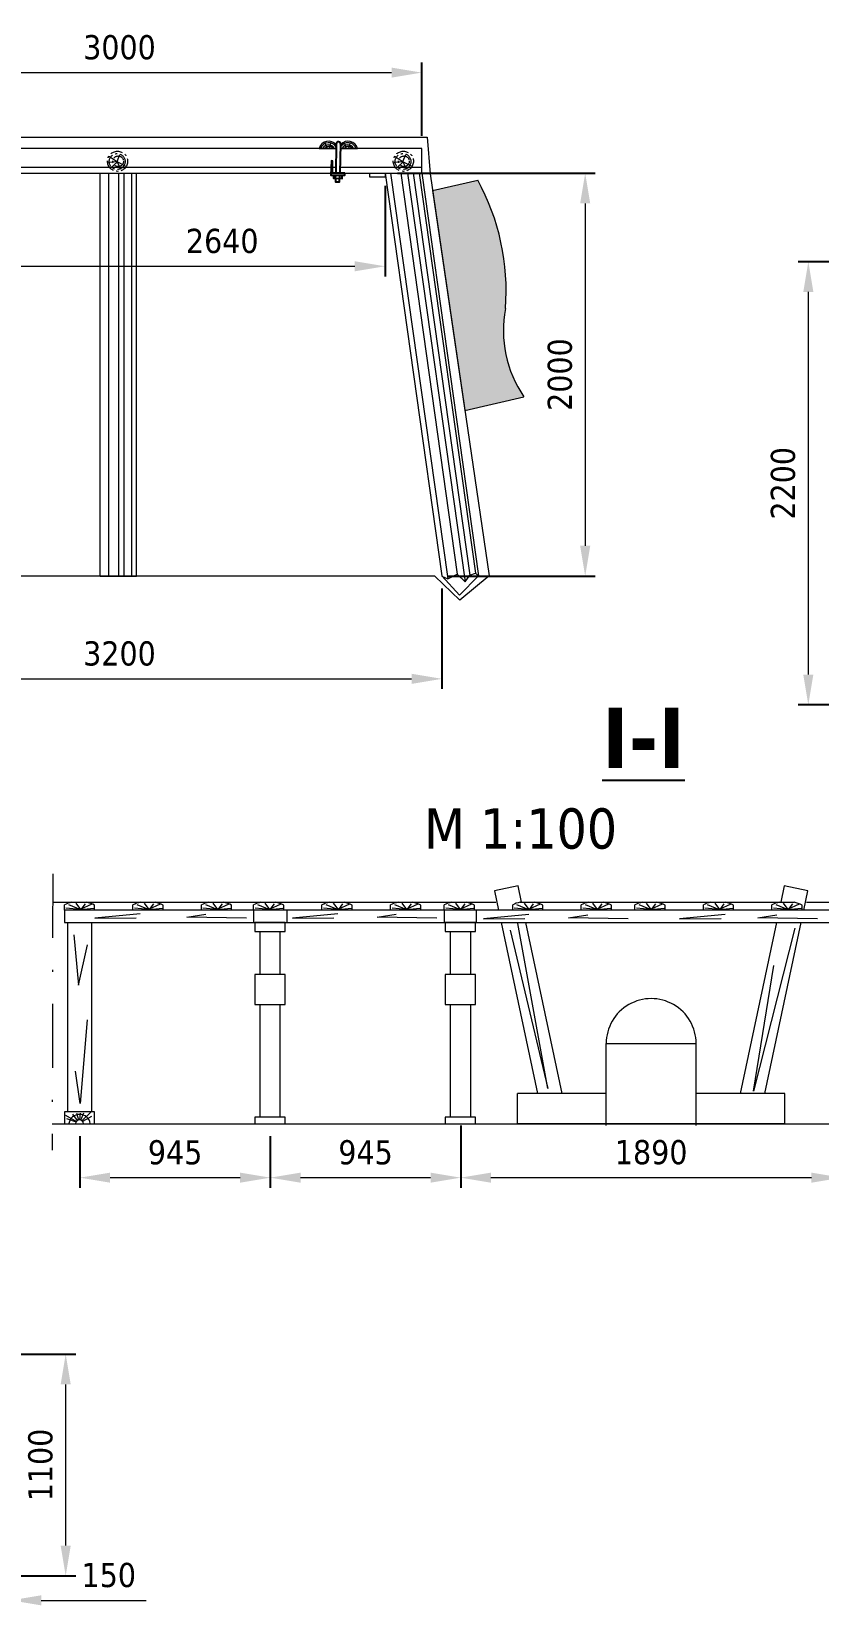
# Model space of a CAD drawing. Header units: millimetres. Extents: x 2161 to 3506, y -1213 to -250.
# Drawn here: x 2318.4 to 2357.5, y -554.8 to -476.4 of the extents above; entities that cross this region are included whole.
import ezdxf

# ---------------------------------------------------------------- set-up
doc = ezdxf.new("R2010")
doc.units = ezdxf.units.MM
doc.linetypes.add('ACAD_ISO10W100', pattern=[18, 12, -3, 0, -3])
doc.linetypes.add('штрихпунктирная2', pattern=[12.7, 6.35, -3.175, 0, -3.175])
doc.styles.add('стиль', font='TAHOMA.TTF')
doc.dimstyles.new('Копия DIN', dxfattribs={"dimtxt": 2, "dimasz": 2.5, "dimexe": 0.5, "dimexo": 0.625, "dimtad": 0, "dimdec": 0, "dimlfac": 100, "dimzin": 4, "dimdsep": 46, "dimtxsty": 'стиль', "dimcen": 2.5, "dimclre": 256, "dimclrt": 256, "dimadec": 0, "dimazin": 2, "dimtfac": 1, "dimtdec": 0, "dimtmove": 0, "dimatfit": 3, "dimfxl": 0, "dimtvp": 1, "dimtolj": 1, "dimtzin": 0, "dimlwd": 0, "dimarcsym": 0})

# ---------------------------------------------------------------- blocks, each defined once
blk = doc.blocks.new('*D466')
at = {"linetype": 'ByBlock', "lineweight": -2}
for p, q in [((2309.626760858512, -484.0573893767735), (2309.626760858512, -488.5567916807134)), ((2335.986486142586, -484.0573893767735), (2335.986486142586, -488.5567916807134))]:
    blk.add_line(p, q, dxfattribs=at)
at = {"color": 0, "linetype": 'ByBlock', "lineweight": 0}
blk.add_line((2311.126760858512, -488.0567916807134), (2334.486486142586, -488.0567916807134), dxfattribs=at)
at = {"color": 0, "lineweight": -2}
for points in [[(2311.126760858512, -487.8067916807134), (2311.126760858512, -488.3067916807134), (2309.626760858512, -488.0567916807134)], [(2334.486486142586, -487.8067916807134), (2334.486486142586, -488.3067916807134), (2335.986486142586, -488.0567916807134)]]:
    blk.add_solid(points, dxfattribs=at)
at = {"layer": 'Defpoints', "color": 0, "lineweight": -2}
for p in [(2309.626760858512, -483.4323893767735), (2335.986486142586, -483.4323893767735), (2335.986486142586, -488.0567916807134)]:
    blk.add_point(p, dxfattribs=at)
at = {"lineweight": 0, "insert": (2327.90559007691, -486.806825260297), "char_height": 1.2, "attachment_point": 5, "style": 'стиль'}
blk.add_mtext('\\A1;2640', dxfattribs=at)
blk = doc.blocks.new('*D467')
at = {"linetype": 'ByBlock', "lineweight": -2}
for p, q in [((2307.806623500045, -481.5773893767801), (2307.806623500045, -477.9415538095503)), ((2337.806623500045, -481.577389376774), (2337.806623500045, -477.9415538095503))]:
    blk.add_line(p, q, dxfattribs=at)
at = {"color": 0, "linetype": 'ByBlock', "lineweight": 0}
blk.add_line((2309.306623500045, -478.4415538095503), (2336.306623500045, -478.4415538095503), dxfattribs=at)
at = {"color": 0, "lineweight": -2}
for points in [[(2309.306623500045, -478.1915538095503), (2309.306623500045, -478.6915538095503), (2307.806623500045, -478.4415538095503)], [(2336.306623500045, -478.1915538095503), (2336.306623500045, -478.6915538095503), (2337.806623500045, -478.4415538095503)]]:
    blk.add_solid(points, dxfattribs=at)
at = {"layer": 'Defpoints', "color": 0, "lineweight": -2}
for p in [(2337.806623500045, -478.4415538095503), (2307.806623500045, -482.2023893767801), (2337.806623500045, -482.202389376774)]:
    blk.add_point(p, dxfattribs=at)
at = {"lineweight": 0, "insert": (2322.806623500045, -477.1915873891339), "char_height": 1.2, "attachment_point": 5, "style": 'стиль'}
blk.add_mtext('\\A1;3000', dxfattribs=at)
blk = doc.blocks.new('*D468')
at = {"linetype": 'ByBlock', "lineweight": -2}
for p, q in [((2306.806623500045, -504.0573893767735), (2306.806623500045, -509.0376829142563)), ((2338.806623500045, -504.0573893767735), (2338.806623500045, -509.0376829142563))]:
    blk.add_line(p, q, dxfattribs=at)
at = {"color": 0, "linetype": 'ByBlock', "lineweight": 0}
blk.add_line((2308.306623500045, -508.5376829142563), (2337.306623500045, -508.5376829142563), dxfattribs=at)
at = {"color": 0, "lineweight": -2}
for points in [[(2308.306623500045, -508.2876829142563), (2308.306623500045, -508.7876829142563), (2306.806623500045, -508.5376829142563)], [(2337.306623500045, -508.2876829142563), (2337.306623500045, -508.7876829142563), (2338.806623500045, -508.5376829142563)]]:
    blk.add_solid(points, dxfattribs=at)
at = {"layer": 'Defpoints', "color": 0, "lineweight": -2}
for p in [(2306.806623500045, -503.4323893767735), (2338.806623500045, -503.4323893767735), (2338.806623500045, -508.5376829142563)]:
    blk.add_point(p, dxfattribs=at)
at = {"lineweight": 0, "insert": (2322.806623500045, -507.2877164938399), "char_height": 1.2, "attachment_point": 5, "style": 'стиль'}
blk.add_mtext('\\A1;3200', dxfattribs=at)
blk = doc.blocks.new('*D469')
at = {"linetype": 'ByBlock', "lineweight": -2}
for p, q in [((2336.611486142469, -483.4323893759477), (2346.418818627572, -483.4323893759477)), ((2339.08744404367, -503.4334287969517), (2346.418818627572, -503.4334287969517))]:
    blk.add_line(p, q, dxfattribs=at)
at = {"color": 0, "linetype": 'ByBlock', "lineweight": 0}
blk.add_line((2345.918818627572, -484.9323893759477), (2345.918818627572, -501.9334287969517), dxfattribs=at)
at = {"color": 0, "lineweight": -2}
for points in [[(2345.668818627572, -484.9323893759477), (2346.168818627572, -484.9323893759477), (2345.918818627572, -483.4323893759477)], [(2345.668818627572, -501.9334287969517), (2346.168818627572, -501.9334287969517), (2345.918818627572, -503.4334287969517)]]:
    blk.add_solid(points, dxfattribs=at)
at = {"layer": 'Defpoints', "color": 0, "lineweight": -2}
for p in [(2335.986486142469, -483.4323893759477), (2338.46244404367, -503.4334287969517), (2345.918818627572, -503.4334287969517)]:
    blk.add_point(p, dxfattribs=at)
at = {"lineweight": 0, "insert": (2344.668852207156, -493.4329090864493), "char_height": 1.2, "attachment_point": 5, "rotation": 90, "style": 'стиль'}
blk.add_mtext('\\A1;2000', dxfattribs=at)
blk = doc.blocks.new('*D474')
at = {"linetype": 'ByBlock', "lineweight": -2}
for p, q in [((2360.053878636483, -487.8303368548765), (2356.492327335535, -487.8303368548765)), ((2360.029170654768, -509.8303368548764), (2356.492327335535, -509.8303368548764))]:
    blk.add_line(p, q, dxfattribs=at)
at = {"color": 0, "linetype": 'ByBlock', "lineweight": 0}
blk.add_line((2356.992327335535, -489.3303368548765), (2356.992327335535, -508.3303368548764), dxfattribs=at)
at = {"color": 0, "lineweight": -2}
for points in [[(2356.742327335535, -489.3303368548765), (2357.242327335535, -489.3303368548765), (2356.992327335535, -487.8303368548765)], [(2356.742327335535, -508.3303368548764), (2357.242327335535, -508.3303368548764), (2356.992327335535, -509.8303368548764)]]:
    blk.add_solid(points, dxfattribs=at)
at = {"layer": 'Defpoints', "color": 0, "lineweight": -2}
for p in [(2360.678878636483, -487.8303368548765), (2356.992327335535, -509.8303368548764), (2360.654170654768, -509.8303368548764)]:
    blk.add_point(p, dxfattribs=at)
at = {"lineweight": 0, "insert": (2355.742360915119, -498.8303368548761), "char_height": 1.2, "attachment_point": 5, "rotation": 90, "style": 'стиль'}
blk.add_mtext('\\A1;2200', dxfattribs=at)
blk = doc.blocks.new('*D480')
at = {"linetype": 'ByBlock', "lineweight": -2}
for p, q in [((2315.723063651939, -553.6913120838242), (2315.723063651939, -554.787101123374)), ((2317.423063651939, -553.691312083824), (2317.423063651939, -554.787101123374))]:
    blk.add_line(p, q, dxfattribs=at)
at = {"color": 0, "linetype": 'ByBlock', "lineweight": 0}
for p, q in [((2314.223063651939, -554.287101123374), (2312.723063651939, -554.287101123374)), ((2315.723063651939, -554.287101123374), (2317.423063651939, -554.287101123374)), ((2318.923063651939, -554.287101123374), (2324.127059622389, -554.287101123374))]:
    blk.add_line(p, q, dxfattribs=at)
at = {"color": 0, "lineweight": -2}
for points in [[(2314.223063651939, -554.037101123374), (2314.223063651939, -554.537101123374), (2315.723063651939, -554.287101123374)], [(2318.923063651939, -554.037101123374), (2318.923063651939, -554.537101123374), (2317.423063651939, -554.287101123374)]]:
    blk.add_solid(points, dxfattribs=at)
at = {"layer": 'Defpoints', "color": 0, "lineweight": -2}
for p in [(2315.723063651939, -553.0663120838242), (2317.423063651939, -553.066312083824), (2317.423063651939, -554.287101123374)]:
    blk.add_point(p, dxfattribs=at)
at = {"lineweight": 15, "insert": (2322.275061637164, -553.0379406129643), "char_height": 1.2, "attachment_point": 5, "style": 'стиль'}
blk.add_mtext('\\A1;150', dxfattribs=at)
blk = doc.blocks.new('*D481')
at = {"linetype": 'ByBlock', "lineweight": -2}
for p, q in [((2315.598063651939, -542.066312083824), (2320.637524059869, -542.066312083824)), ((2316.348063651939, -553.066312083824), (2320.637524059869, -553.066312083824))]:
    blk.add_line(p, q, dxfattribs=at)
at = {"color": 0, "linetype": 'ByBlock', "lineweight": 0}
blk.add_line((2320.137524059869, -551.566312083824), (2320.137524059869, -543.566312083824), dxfattribs=at)
at = {"color": 0, "lineweight": -2}
for points in [[(2319.887524059869, -543.566312083824), (2320.387524059869, -543.566312083824), (2320.137524059869, -542.066312083824)], [(2319.887524059869, -551.566312083824), (2320.387524059869, -551.566312083824), (2320.137524059869, -553.066312083824)]]:
    blk.add_solid(points, dxfattribs=at)
at = {"layer": 'Defpoints', "color": 0, "lineweight": -2}
for p in [(2314.973063651939, -542.066312083824), (2320.137524059869, -542.066312083824), (2315.723063651939, -553.066312083824)]:
    blk.add_point(p, dxfattribs=at)
at = {"lineweight": 0, "insert": (2318.888363549459, -547.5663120838235), "char_height": 1.2, "attachment_point": 5, "rotation": 90, "style": 'стиль'}
blk.add_mtext('\\A1;1100', dxfattribs=at)
blk = doc.blocks.new('*D446')
at = {"linetype": 'ByBlock', "lineweight": -2}
for p, q in [((2320.843089837072, -531.2448236518514), (2320.843089837072, -533.8020192142151)), ((2330.293089837071, -531.2448236518514), (2330.293089837071, -533.8020192142151))]:
    blk.add_line(p, q, dxfattribs=at)
at = {"color": 0, "linetype": 'ByBlock', "lineweight": 0}
blk.add_line((2322.343089837072, -533.3020192142151), (2328.793089837071, -533.3020192142151), dxfattribs=at)
at = {"color": 0, "lineweight": -2}
for points in [[(2322.343089837072, -533.0520192142151), (2322.343089837072, -533.5520192142151), (2320.843089837072, -533.3020192142151)], [(2328.793089837071, -533.0520192142151), (2328.793089837071, -533.5520192142151), (2330.293089837071, -533.3020192142151)]]:
    blk.add_solid(points, dxfattribs=at)
at = {"layer": 'Defpoints', "color": 0, "lineweight": -2}
for p in [(2320.843089837072, -530.6198236518514), (2330.293089837071, -530.6198236518514), (2330.293089837071, -533.3020192142151)]:
    blk.add_point(p, dxfattribs=at)
at = {"lineweight": 15, "insert": (2325.568089837072, -532.0528587038054), "char_height": 1.2, "attachment_point": 5, "style": 'стиль'}
blk.add_mtext('\\A1;945', dxfattribs=at)
blk = doc.blocks.new('*D447')
at = {"linetype": 'ByBlock', "lineweight": -2}
for p, q in [((2330.293089837071, -531.2448236518514), (2330.293089837071, -533.8020192142151)), ((2339.743089837071, -531.2448236518514), (2339.743089837071, -533.8020192142151))]:
    blk.add_line(p, q, dxfattribs=at)
at = {"color": 0, "linetype": 'ByBlock', "lineweight": 0}
blk.add_line((2331.793089837071, -533.3020192142151), (2338.243089837071, -533.3020192142151), dxfattribs=at)
at = {"color": 0, "lineweight": -2}
for points in [[(2331.793089837071, -533.0520192142151), (2331.793089837071, -533.5520192142151), (2330.293089837071, -533.3020192142151)], [(2338.243089837071, -533.0520192142151), (2338.243089837071, -533.5520192142151), (2339.743089837071, -533.3020192142151)]]:
    blk.add_solid(points, dxfattribs=at)
at = {"layer": 'Defpoints', "color": 0, "lineweight": -2}
for p in [(2330.293089837071, -530.6198236518514), (2339.743089837071, -530.6198236518514), (2339.743089837071, -533.3020192142151)]:
    blk.add_point(p, dxfattribs=at)
at = {"lineweight": 15, "insert": (2335.018089837071, -532.0528587038054), "char_height": 1.2, "attachment_point": 5, "style": 'стиль'}
blk.add_mtext('\\A1;945', dxfattribs=at)
blk = doc.blocks.new('*D448')
at = {"linetype": 'ByBlock', "lineweight": -2}
for p, q in [((2339.743089837071, -530.7161539660349), (2339.743089837071, -533.8020192142151)), ((2358.643089837071, -530.7161539660349), (2358.643089837071, -533.8020192142151))]:
    blk.add_line(p, q, dxfattribs=at)
at = {"color": 0, "linetype": 'ByBlock', "lineweight": 0}
blk.add_line((2341.243089837071, -533.3020192142151), (2357.143089837071, -533.3020192142151), dxfattribs=at)
at = {"color": 0, "lineweight": -2}
for points in [[(2341.243089837071, -533.0520192142151), (2341.243089837071, -533.5520192142151), (2339.743089837071, -533.3020192142151)], [(2357.143089837071, -533.0520192142151), (2357.143089837071, -533.5520192142151), (2358.643089837071, -533.3020192142151)]]:
    blk.add_solid(points, dxfattribs=at)
at = {"layer": 'Defpoints', "color": 0, "lineweight": -2}
for p in [(2339.743089837071, -530.0911539660349), (2358.643089837071, -530.0911539660349), (2358.643089837071, -533.3020192142151)]:
    blk.add_point(p, dxfattribs=at)
at = {"lineweight": 15, "insert": (2349.193089837071, -532.0472173337583), "char_height": 1.2, "attachment_point": 5, "style": 'стиль'}
blk.add_mtext('\\A1;1890', dxfattribs=at)
blk = doc.blocks.new('з0.15')
at = {"color": 7, "lineweight": 15}
for p, q in [((4545.833224864422, -854.2056352393918), (4545.833224864422, -853.9422891127128)), ((4546.205738460691, -853.8056352393916), (4546.933024712856, -853.8056352393917)), ((4547.333224864422, -854.2056352393918), (4547.333224864422, -853.9564830612675))]:
    blk.add_line(p, q, dxfattribs=at)
for points in [[(4547.192776613825, -853.9095593933998), (4546.616591762519, -854.1696319364855), (4545.910313462446, -854.0953254956039)], [(4546.031119454281, -853.9188529372605), (4546.625879219449, -854.1696319364855), (4547.294990428865, -854.1046085619637)], [(4546.858221009119, -853.8909827831794), (4546.644471396245, -854.1603383926249), (4546.412146869508, -853.8445464963788)]]:
    blk.add_lwpolyline(points, dxfattribs=at)
for centre, radius, start, end in [((4546.451025214368, -855.0503345431499), 1.268637831812503, 101.1481500704606, 119.1422316516238), ((4546.698315897434, -855.0346096756126), 1.25118599453535, 59.50616086388899, 79.18788167998872)]:
    blk.add_arc(centre, radius, start, end, dxfattribs=at)

msp = doc.modelspace()

# ---------------------------------------------------------------- hatches: boundary and pattern name
at = {"lineweight": 0}
h = msp.add_hatch(color=8, dxfattribs=at)
edge = h.paths.add_edge_path()
edge.add_arc((2330.580440359571, -489.2771086833927), 11.41509147265934, 355.5810316930546, 388.790925585757)
edge.add_line((2340.584432109305, -483.779430773543), (2338.346447476817, -484.2961102374121))
edge.add_line((2338.346447476817, -484.2961102374121), (2339.950324845969, -495.2151711561365))
edge.add_line((2339.950324845969, -495.2151711561364), (2342.875188719834, -494.5399131242886))
edge.add_arc((2347.732490370488, -491.2406754657092), 5.8718266709114, 169.3611454146113, 214.1856254605591, ccw=False)

# ---------------------------------------------------------------- linework, layer by layer
at = {"color": 7, "lineweight": 15}
for p, q in [((2333.563805923689, -482.202389376774), (2311.796218102875, -482.202389376774)), ((2332.708978473621, -482.202389376774), (2333.563805923689, -482.202389376774)), ((2337.806623500045, -482.202389376774), (2333.776105105274, -482.202389376774)), ((2333.776105105274, -482.202389376774), (2334.624544240819, -482.202389376774)), ((2337.806623500045, -483.4323893767735), (2337.806623500045, -482.202389376774)), ((2312.052558583761, -483.1323893767724), (2333.307465442803, -483.1323893767724)), ((2312.06710577387, -483.4323893767735), (2337.806623500045, -483.4323893767735)), ((2333.379677120968, -483.1323893767724), (2333.549752021704, -483.1323893767724)), ((2333.748606436501, -483.1323893767724), (2337.806623500045, -483.1323893767724)), ((2335.236486142586, -483.6323893767724), (2335.236486142586, -483.4323893767735)), ((2335.986486142586, -483.4323893767735), (2335.986486142586, -483.6323893767724)), ((2335.986486142469, -483.4323893759477), (2338.806623500045, -503.4323893767735)), ((2336.253570612923, -483.4323893767735), (2339.093955285914, -503.5759803651811)), ((2336.766202448588, -483.4323893767735), (2339.572841595696, -503.3366620511673)), ((2337.095324030856, -483.4323893767735), (2339.955955595041, -503.7195683442417)), ((2337.382008021887, -483.4323893767735), (2340.195396274173, -503.3845257139704)), ((2337.68284296963, -483.4323893767735), (2340.48273301156, -503.2887983883641)), ((2337.806623499921, -483.4323893759477), (2340.626760857501, -503.4323893767735)), ((2335.986486142586, -483.6323893767724), (2335.236486142586, -483.6323893767724)), ((2321.846835258834, -503.4334287969517), (2322.746835258834, -503.4334287969517)), ((2322.746835258834, -503.4334287969517), (2323.646835258834, -503.4334287969517)), ((2319.493982849419, -519.6286946270975), (2341.488493328503, -519.6286946270977)), ((2342.715302042341, -519.6286946270977), (2355.670877631801, -519.6286946270977)), ((2356.897686345639, -519.6286946270977), (2370.521663204342, -519.6286946270977)), ((2320.221663204342, -520.628694627098), (2320.221663204342, -530.0286946270983)), ((2321.421663204343, -520.628694627098), (2321.421663204343, -530.028694627098)), ((2329.771663204342, -521.0889716325405), (2329.771663204342, -523.2101991614861)), ((2330.771663204341, -521.0889716325405), (2330.771663204342, -523.2101991614863)), ((2339.221663204342, -521.0889716325405), (2339.221663204342, -523.2101991614861)), ((2340.221663204341, -521.0889716325405), (2340.221663204342, -523.2101991614863)), ((2329.771663204341, -524.7050779280714), (2329.77166320434, -530.2962664650938)), ((2330.771663204341, -524.7050779280714), (2330.771663204341, -530.2962664650936)), ((2339.221663204341, -524.7050779280714), (2339.22166320434, -530.2962664650938)), ((2340.221663204341, -524.7050779280714), (2340.221663204342, -530.2962664650936)), ((2346.963089837071, -530.7161539660349), (2346.963089837071, -526.6438058216129)), ((2346.963089837071, -526.6438058216131), (2351.423089837071, -526.6438058216129)), ((2351.423089837071, -530.7161539660349), (2351.423089837071, -526.6438058216129)), ((2342.553089837071, -530.628694627098), (2342.553089837071, -529.128694627098)), ((2346.963089837071, -529.128694627098), (2342.553089837071, -529.128694627098)), ((2355.833089837071, -529.128694627098), (2351.423089837071, -529.128694627098)), ((2355.833089837071, -530.628694627098), (2355.833089837071, -529.128694627098)), ((2319.469274080443, -530.628694627098), (2370.521663204341, -530.628694627098)), ((2349.193089837071, -530.628694627098), (2342.553089837071, -530.628694627098)), ((2355.833089837071, -530.628694627098), (2349.193089837071, -530.628694627098))]:
    msp.add_line(p, q, dxfattribs=at)
at = {"color": 7, "lineweight": 0}
for p, q in [((2321.846835258834, -503.4334287969517), (2321.846835258834, -483.4323893767735)), ((2322.281380702109, -503.4334287969517), (2322.281380702109, -483.4323893767735)), ((2322.770249277314, -503.4334287969517), (2322.770249277314, -483.4323893767735)), ((2323.041840179362, -503.4334287969517), (2323.041840179362, -483.4866810046017)), ((2323.422072393748, -503.4334287969517), (2323.422072393748, -483.4323893767735)), ((2323.646835258834, -503.4334287969517), (2323.646835258834, -483.4323893767735)), ((2338.346447476817, -484.2961102374121), (2340.584432109305, -483.779430773543)), ((2339.950324845969, -495.2151711561364), (2342.875188719834, -494.5399131242886)), ((2342.588345831831, -518.8182497184137), (2341.414568710949, -519.0677437473951)), ((2342.760611215043, -519.628694627098), (2342.58834583183, -518.8182497184137)), ((2355.797833842313, -518.8182497184139), (2355.625568459099, -519.628694627098)), ((2356.971610963193, -519.0677437473951), (2355.797833842312, -518.8182497184137)), ((2341.414568710949, -519.0677437473951), (2341.618825125874, -520.028694627098)), ((2356.767354548269, -520.028694627098), (2356.971610963193, -519.0677437473948)), ((2341.746359062876, -520.6286946270982), (2343.553089837071, -529.128694627098)), ((2344.779898550909, -529.1286946270982), (2342.973167776714, -520.6286946270982)), ((2355.413011897429, -520.628694627098), (2353.606281123234, -529.128694627098)), ((2354.833089837071, -529.128694627098), (2356.639820611267, -520.628694627098))]:
    msp.add_line(p, q, dxfattribs=at)
at = {"color": 7, "linetype": 'штрихпунктирная2', "lineweight": 15, "ltscale": 0.5}
msp.add_line((2319.496602527563, -518.2266874855716), (2319.466399380345, -531.9332711728214), dxfattribs=at)
at = {"color": 7, "lineweight": 15}
for points in [[(2306.191328264911, -491.7197044452921), (2307.373327028648, -483.4059752517181), (2307.342513716279, -481.650322257113), (2338.082924848241, -481.650322257113), (2338.2235480318, -483.4594212530622), (2341.15733435343, -503.4323893767735), (2339.700576708169, -504.6328280877036), (2338.46244404367, -503.4334287969517), (2307.031226474, -503.4334287969517), (2306.001226024207, -504.5578682652097), (2304.526085293111, -503.4323893767735)], [(2333.122406348252, -482.202389376774), (2333.015631421841, -481.9212825362823)], [(2333.224748417903, -482.202389376774), (2333.31263459801, -481.8975334191594)], [(2334.080189231851, -482.202389376774), (2333.973414305438, -481.9212825362823)], [(2334.182531301504, -482.202389376774), (2334.270417481609, -481.8975334191594)], [(2332.77803188716, -482.1310506709318), (2332.901428255708, -482.202389376774)], [(2333.777501868853, -482.15515108542), (2333.859211139309, -482.202389376774)], [(2340.626760857501, -503.4323893767735), (2339.687012301784, -504.384579399911), (2338.806623500045, -503.4323893767735)], [(2338.807584541292, -503.4334287969517), (2339.093955285914, -503.5759803651811), (2339.572841595696, -503.3366620511673), (2339.955955595041, -503.7195683442417), (2340.195396274173, -503.3845257139704), (2340.48273301156, -503.2887983883641), (2340.625735018551, -503.4334287969517)], [(2320.071663204342, -520.028694627098), (2320.071663204342, -520.628694627098), (2331.131227593295, -520.628694627098), (2331.131510028951, -520.028694627098), (2320.071663204342, -520.028694627098)], [(2323.834448360093, -520.2058567084234), (2321.580640776939, -520.4210798623892), (2323.633474783394, -520.4067316521243)], [(2329.10288990189, -520.4210798623892), (2326.145689954382, -520.3636870213297), (2327.093123826734, -520.2202049186883)], [(2329.457025787251, -520.028694627098), (2329.457025787251, -520.628694627098), (2340.516590176204, -520.628694627098), (2340.51687261186, -520.028694627098), (2329.457025787251, -520.028694627098)], [(2333.646756846797, -520.2058567084234), (2331.392949263643, -520.4210798623892), (2333.445783270098, -520.4067316521243)], [(2338.554679335514, -520.4210798623892), (2335.597479388006, -520.3636870213297), (2336.544913260358, -520.2202049186883)], [(2338.919735391733, -520.028694627098), (2338.919735391733, -520.628694627098), (2359.428012060795, -520.628694627098), (2359.429303195219, -520.028694627098), (2338.919735391733, -520.028694627098)], [(2343.119704704722, -520.2423708012695), (2340.865897121567, -520.4575939552353), (2342.918731128023, -520.4432457449705)], [(2348.052658443533, -520.4575939552353), (2345.095458496025, -520.4002011141758), (2346.042892368377, -520.2567190115344)], [(2352.859839713307, -520.2423708012695), (2350.606032130153, -520.4575939552353), (2352.658866136609, -520.4432457449705)], [(2357.439990929234, -520.4575939552353), (2354.482790981726, -520.4002011141758), (2355.430224854078, -520.2567190115344)], [(2329.521663204342, -520.6330253004353), (2329.521663204341, -521.0889716325403), (2331.021663204342, -521.0889716325407), (2331.021663204343, -520.6330253004357), (2329.521663204342, -520.6330253004353)], [(2338.971663204342, -520.6330253004353), (2338.971663204341, -521.0889716325403), (2340.471663204342, -521.0889716325407), (2340.471663204343, -520.6330253004357), (2338.971663204342, -520.6330253004353)], [(2342.19085543872, -521.0191511945116), (2344.068061092338, -528.8789432680326), (2342.571364966015, -520.6895499512423)], [(2356.320650858303, -520.9177394571591), (2354.265878695392, -529.0057105590961), (2355.280576522488, -522.7685901032066)], [(2320.536464995092, -521.2504986843787), (2320.766027516043, -523.7457701502503), (2321.225171467549, -521.7380811255557)], [(2329.521663204342, -523.2101991614866), (2329.520647334884, -524.7050779280712), (2331.021663204341, -524.7050779280714), (2331.021663204341, -523.2101991614861), (2329.521663204342, -523.2101991614866)], [(2338.971663204342, -523.2101991614866), (2338.970647334883, -524.7050779280712), (2340.471663204341, -524.7050779280714), (2340.471663204341, -523.2101991614861), (2338.971663204342, -523.2101991614866)], [(2321.196485607228, -525.4666398899649), (2320.852122916202, -529.6254218355721), (2320.622541485651, -528.0192706158177)], [(2320.071663204342, -530.028694627098), (2320.071663204342, -530.628694627098), (2321.571663204342, -530.628694627098), (2321.571663204342, -530.028694627098), (2320.071663204342, -530.028694627098)], [(2320.121437135955, -530.1920269719271), (2320.670354965961, -530.5074766248772)], [(2320.181002369975, -530.3679317672108), (2320.651421957491, -530.5334861695605)], [(2320.720430650855, -530.4655294416552), (2320.490752890757, -530.153963213146)], [(2320.781411776183, -530.4419185182069), (2320.684142882668, -530.1238516364647)], [(2320.832513389292, -530.4379739268238), (2320.873188208485, -530.1066374103871)], [(2320.884225361052, -530.4475447944033), (2321.033560509984, -530.0868357664372)], [(2321.401422046652, -530.0368481941964), (2320.94189487531, -530.4773917445673)], [(2321.411199773292, -530.2609072957478), (2320.973930476141, -530.507237099031)]]:
    msp.add_lwpolyline(points, dxfattribs=at)
at = {"color": 7}
for points in [[(2333.56731566769, -481.9701363038596), (2333.54526718517, -483.429168020962)], [(2333.782433376146, -481.9883684014542), (2333.739972204415, -483.4243975428738)], [(2333.983350102598, -483.4300231129212), (2333.385225161656, -483.4357365084045), (2333.374267028278, -482.8365847510025), (2333.322219730134, -482.828118506129), (2333.288185315506, -483.5299945600212), (2333.994479175523, -483.5348404745212), (2333.983350102598, -483.4300231129212)], [(2333.423069064852, -483.5309200036002), (2333.423087597875, -483.6876672529627), (2333.855511902249, -483.7028553830981), (2333.856671147395, -483.5338949673326)], [(2333.529952415059, -483.6914206884988), (2333.535546805776, -483.5316917185276)], [(2333.745211841332, -483.6989812907717), (2333.746349699418, -483.5331380468281)], [(2333.529952415059, -483.6914206884988), (2333.529342989656, -483.8704121307067), (2333.719376431623, -483.8710591516204), (2333.72544474414, -483.6982870068435)]]:
    msp.add_lwpolyline(points, dxfattribs=at)
at = {"color": 7, "linetype": 'ACAD_ISO10W100', "lineweight": 0, "ltscale": 0.05}
for points in [[(2322.252012480171, -482.880130998515), (2322.692975094077, -482.8625022442441), (2322.828206071758, -482.5099181307608)], [(2322.881122971851, -483.2562181114657), (2322.704734955377, -482.8860082530567), (2322.304929380266, -482.6156936657401)], [(2336.435024149289, -482.880130998515), (2336.875986763195, -482.8625022442441), (2337.011217740876, -482.5099181307608)], [(2337.064134640969, -483.2562181114657), (2336.887746624497, -482.8860082530567), (2336.487941049384, -482.6156936657401)], [(2322.399003319152, -483.1445683312934), (2322.704734955377, -482.868379498784), (2323.092780669188, -483.0622988051248)], [(2336.582014988272, -483.1445683312934), (2336.887746624497, -482.868379498784), (2337.275792338308, -483.0622988051248)]]:
    msp.add_lwpolyline(points, dxfattribs=at)
at = {"color": 7, "lineweight": 0}
msp.add_lwpolyline([(2338.346447476817, -484.2961102374121), (2339.950324845969, -495.2151711561365)], dxfattribs=at)
at = {"color": 7, "lineweight": 15, "ltscale": 0.4}
for points in [[(2329.521663204342, -530.2962664650938), (2329.521663204342, -530.6286946270977), (2331.021663204342, -530.6286946270982), (2331.021663204341, -530.2962664650936), (2329.521663204342, -530.2962664650938)], [(2338.971663204342, -530.2962664650938), (2338.971663204342, -530.6286946270977), (2340.471663204342, -530.6286946270982), (2340.471663204341, -530.2962664650936), (2338.971663204342, -530.2962664650938)]]:
    msp.add_lwpolyline(points, dxfattribs=at)
at = {"color": 7, "linetype": 'ACAD_ISO10W100', "lineweight": 0, "ltscale": 0.05}
for centre, radius in [((2322.711330380746, -482.8440218447916), 0.5), ((2322.692975094077, -482.8566249897061), 0.3937188765685278), ((2322.740014539279, -482.8448734899733), 0.2644373327766516), ((2336.894342049866, -482.8440218447916), 0.5), ((2336.875986763195, -482.8566249897061), 0.3937188765685278), ((2336.923026208399, -482.8448734899733), 0.2644373327766516)]:
    msp.add_circle(centre, radius, dxfattribs=at)
at = {"color": 7, "lineweight": 15}
for centre, radius, start, end in [((2333.187869915421, -482.3461356357541), 0.5, 40.7649341074147, 163.2921038697964), ((2333.187869915421, -482.3461356357541), 0.4260955202662444, 27.84177782447447, 160.2840769810207), ((2333.17799436065, -482.3487361930068), 0.3205902425452223, 27.16096028538256, 152.8390397146174), ((2334.14565279902, -482.3461356357541), 0.4260955202662444, 19.71592301897929, 149.5746366609338), ((2334.14565279902, -482.3461356357541), 0.5, 16.70789613020357, 136.6607496623038), ((2334.135777244247, -482.3487361930068), 0.3205902425452223, 27.16096028538256, 152.8390397146174), ((2333.201753813074, -482.3487361930068), 0.2414315940495726, 37.31255219431686, 142.6874478056831), ((2333.19779557448, -482.3447774992958), 0.1543586032785242, 67.28695266422126, 112.7130473357787), ((2334.159536696673, -482.3487361930068), 0.2414315940495726, 37.31255219431686, 142.6874478056831), ((2334.155578458079, -482.3447774992958), 0.1543586032785242, 67.28695266422126, 112.7130473357787), ((2349.193089837071, -526.6438058216129), 2.229999999999563, 0, 180.0000000000114), ((2320.827464800275, -530.6951818028615), 0.5367129526174379, 8.912523869993585, 171.0874761300001), ((2320.8222457512, -530.6379374682679), 0.2002269769505321, 7.434132596885631, 172.5658674031143)]:
    msp.add_arc(centre, radius, start, end, dxfattribs=at)
at = {"color": 7}
msp.add_arc((2333.674305261045, -481.9859689739472), 0.1081547341924243, 358.7287810353156, 171.5822750283021, dxfattribs=at)
at = {"color": 7, "lineweight": 0}
for centre, radius, start, end in [((2330.580440359571, -489.2771086833927), 11.41509147265934, 355.5810316930546, 28.79092558575696), ((2347.732490370488, -491.2406754657092), 5.8718266709114, 169.3611454146113, 214.1856254605591)]:
    msp.add_arc(centre, radius, start, end, dxfattribs=at)

# ---------------------------------------------------------------- block references
at = {"color": 7, "lineweight": 15}
for p in [(-2225.76156166008, 334.1769406122937), (-2222.36156166008, 334.1769406122937), (-2218.96156166008, 334.1769406122937), (-2216.376199077171, 334.1769406122937), (-2212.976199077171, 334.1769406122937), (-2209.576199077172, 334.1769406122937), (-2206.913489472689, 334.1769406122937), (-2203.51348947269, 334.1769406122937), (-2200.11348947269, 334.1769406122937), (-2197.450779868208, 334.1769406122937), (-2194.050779868208, 334.1769406122937), (-2190.650779868209, 334.1769406122937)]:
    msp.add_blockref('з0.15', p, dxfattribs=at)

# ---------------------------------------------------------------- texts
at = {"color": 7, "insert": (2285.350805022652, -509.9649597380938), "char_height": 3, "width": 125.8964289632522, "attachment_point": 1, "style": 'стиль'}
msp.add_mtext('\\A1;{\\fTahoma|b1|i0|c204|p34;\\W9.9686;\\L     \\W1;I-I\\P\\fTahoma|b0|i0|c204|p34;\\H0.66667x;\\W8.7614;\\l        \\W1;М 1:100\\fTahoma|b1|i0|c204|p34;\\H1.5x;\\L\\P\\W8.6787;      }', dxfattribs=at)

# ---------------------------------------------------------------- dimensions: what is measured, and where the dimension line sits
at = {"color": 7, "lineweight": 0}
for base, p1, p2, picture, middle in [((2337.806623500045, -478.4415538095503), (2307.806623500045, -482.2023893767801), (2337.806623500045, -482.202389376774), '*D467', (2322.806623500045, -477.1915873891339)), ((2338.806623500045, -508.5376829142563), (2306.806623500045, -503.4323893767735), (2338.806623500045, -503.4323893767735), '*D468', (2322.806623500045, -507.2877164938399))]:
    dim = msp.add_linear_dim(base=base, p1=p1, p2=p2, dimstyle='Копия DIN', override={"dimtxt": 1.2, "dimasz": 1.5, "dimtix": 1}, dxfattribs=at)
    dim.commit()
    dim.dimension.update_dxf_attribs({"geometry": picture, "text_midpoint": middle})
dim = msp.add_linear_dim(base=(2335.986486142586, -488.0567916807134), p1=(2309.626760858512, -483.4323893767735), p2=(2335.986486142586, -483.4323893767735), text='2640', dimstyle='Копия DIN', override={"dimtxt": 1.2, "dimasz": 1.5, "dimtix": 1}, dxfattribs=at)
dim.commit()
dim.dimension.update_dxf_attribs({"geometry": '*D466', "text_midpoint": (2327.90559007691, -488.0567916807134), "dimtype": 160})
for base, p1, p2, override, picture, middle in [((2345.918818627572, -503.4334287969517), (2335.986486142469, -483.4323893759477), (2338.46244404367, -503.4334287969517), {"dimtxt": 1.2, "dimasz": 1.5, "dimtix": 1}, '*D469', (2344.668852207156, -493.4329090864493)), ((2356.992327335535, -509.8303368548764), (2360.678878636483, -487.8303368548765), (2360.654170654768, -509.8303368548764), {"dimtxt": 1.2, "dimasz": 1.5, "dimtix": 1}, '*D474', (2355.742360915119, -498.8303368548761)), ((2320.137524059869, -542.066312083824), (2315.723063651939, -553.066312083824), (2314.973063651939, -542.066312083824), {"dimtxt": 1.2, "dimasz": 1.5}, '*D481', (2318.888363549459, -547.5663120838235))]:
    dim = msp.add_linear_dim(base=base, p1=p1, p2=p2, angle=90, dimstyle='Копия DIN', override=override, dxfattribs=at)
    dim.commit()
    dim.dimension.update_dxf_attribs({"geometry": picture, "text_midpoint": middle})
at = {"color": 7, "lineweight": 15}
for base, p1, p2, picture, middle in [((2330.293089837071, -533.3020192142151), (2320.843089837072, -530.6198236518514), (2330.293089837071, -530.6198236518514), '*D446', (2325.568089837072, -532.0528587038054)), ((2339.743089837071, -533.3020192142151), (2330.293089837071, -530.6198236518514), (2339.743089837071, -530.6198236518514), '*D447', (2335.018089837071, -532.0528587038054)), ((2358.643089837071, -533.3020192142151), (2339.743089837071, -530.0911539660349), (2358.643089837071, -530.0911539660349), '*D448', (2349.193089837071, -532.0472173337583))]:
    dim = msp.add_linear_dim(base=base, p1=p1, p2=p2, dimstyle='Копия DIN', override={"dimtxt": 1.2, "dimasz": 1.5}, dxfattribs=at)
    dim.commit()
    dim.dimension.update_dxf_attribs({"geometry": picture, "text_midpoint": middle})
dim = msp.add_linear_dim(base=(2317.423063651939, -554.287101123374), p1=(2315.723063651939, -553.0663120838242), p2=(2317.423063651939, -553.066312083824), text='150', dimstyle='Копия DIN', override={"dimtxt": 1.2, "dimasz": 1.5}, dxfattribs=at)
dim.commit()
dim.dimension.update_dxf_attribs({"geometry": '*D480', "text_midpoint": (2322.275061637164, -553.0379406129643)})

doc.saveas('drawing.dxf')
